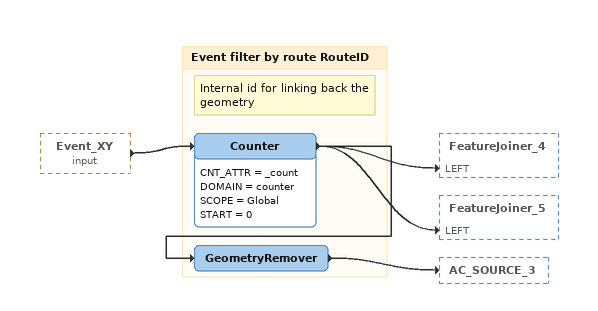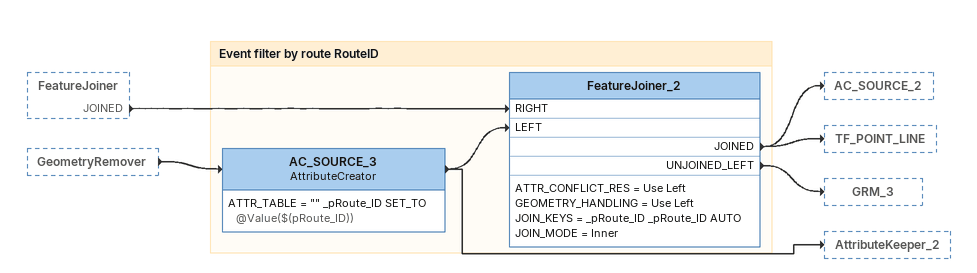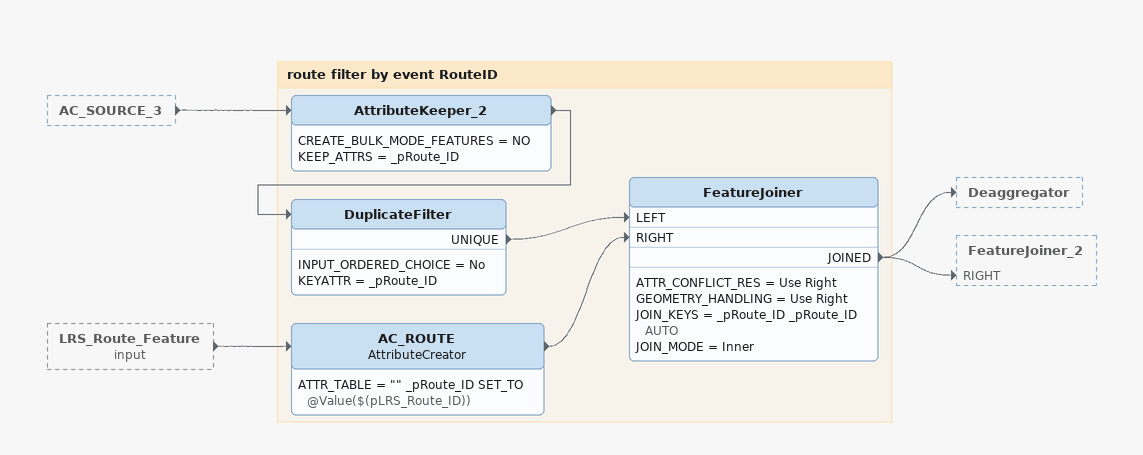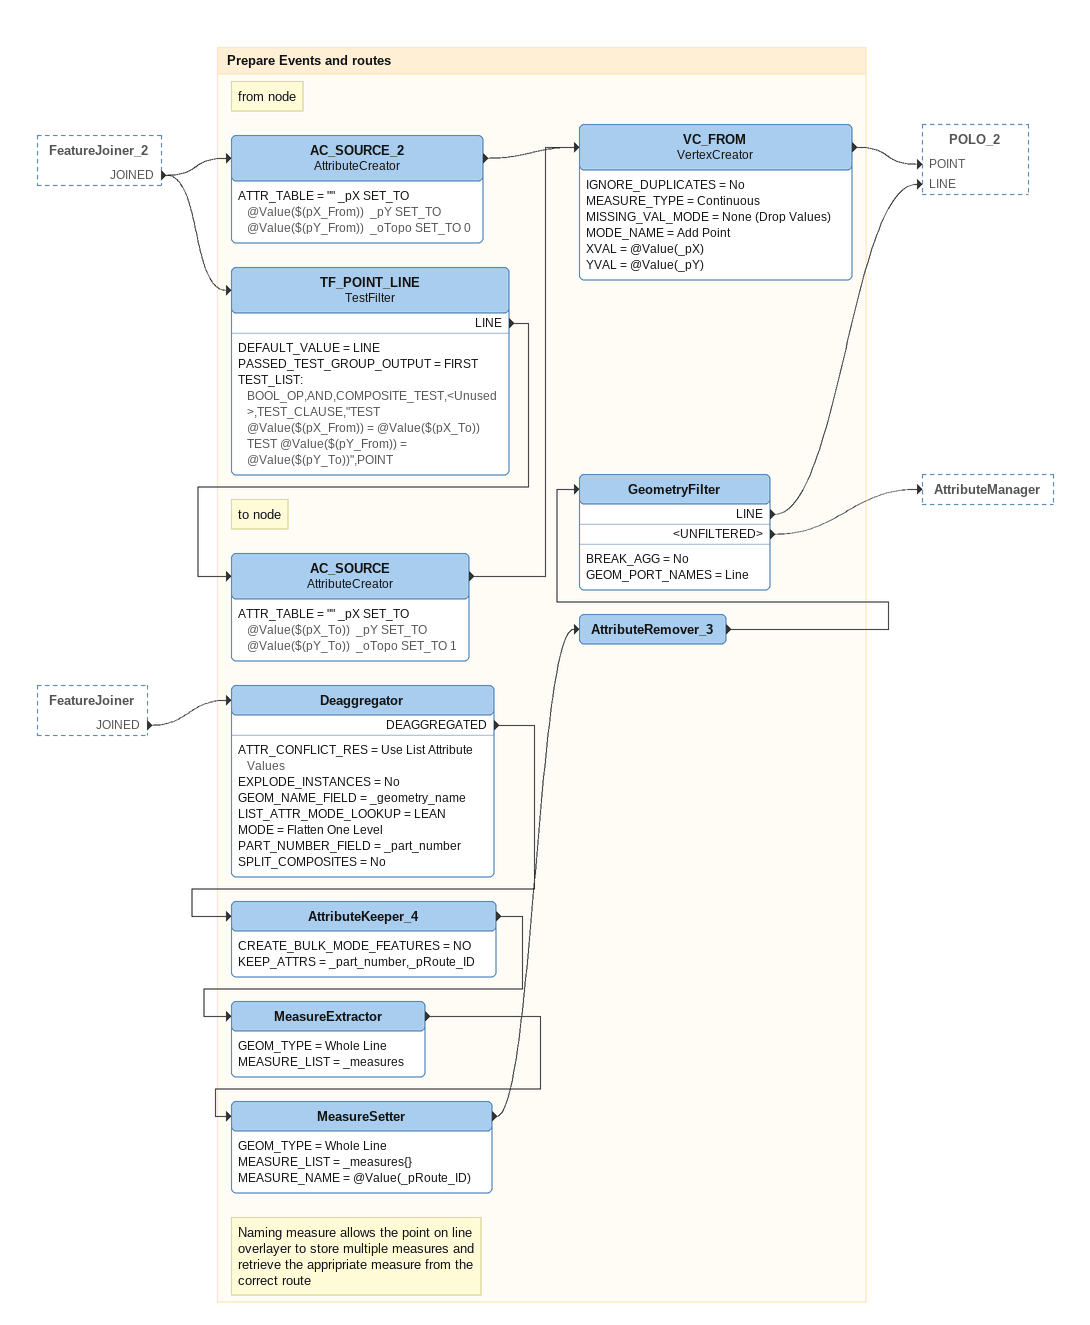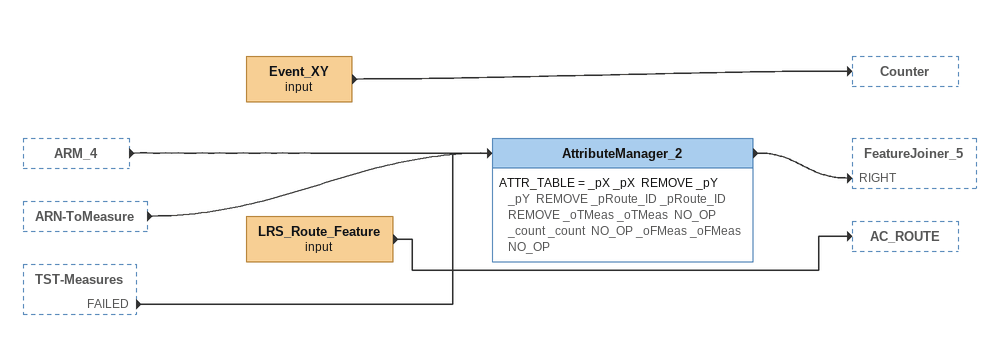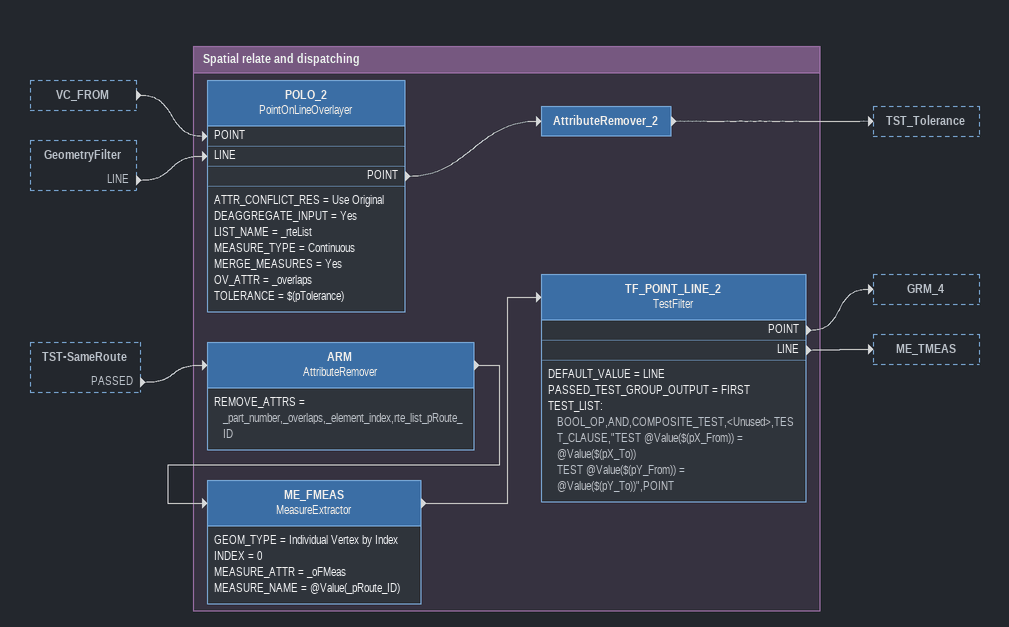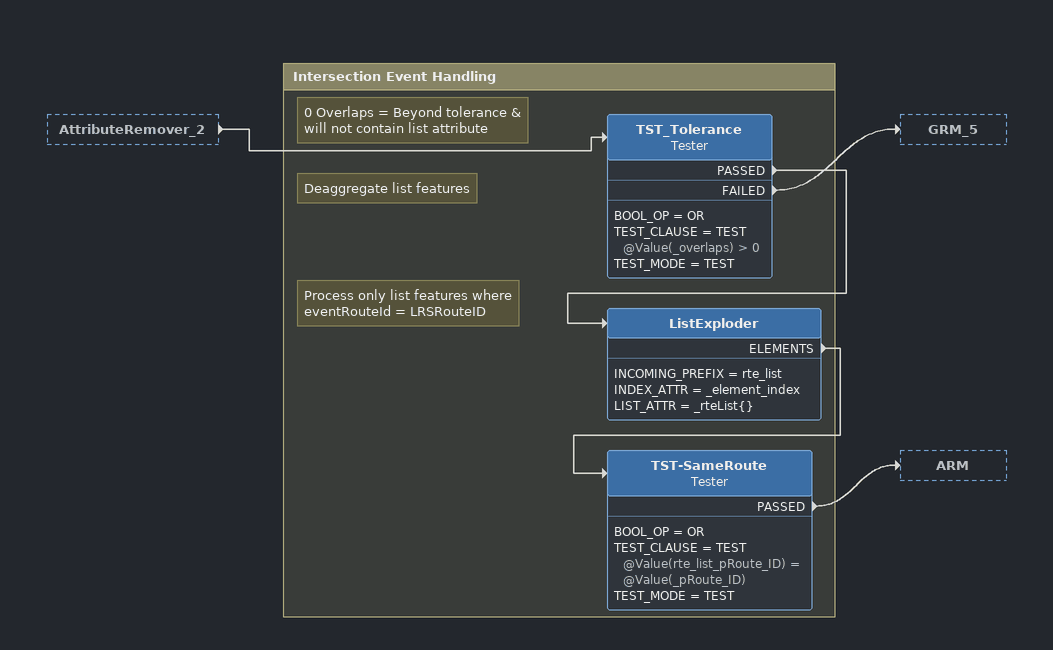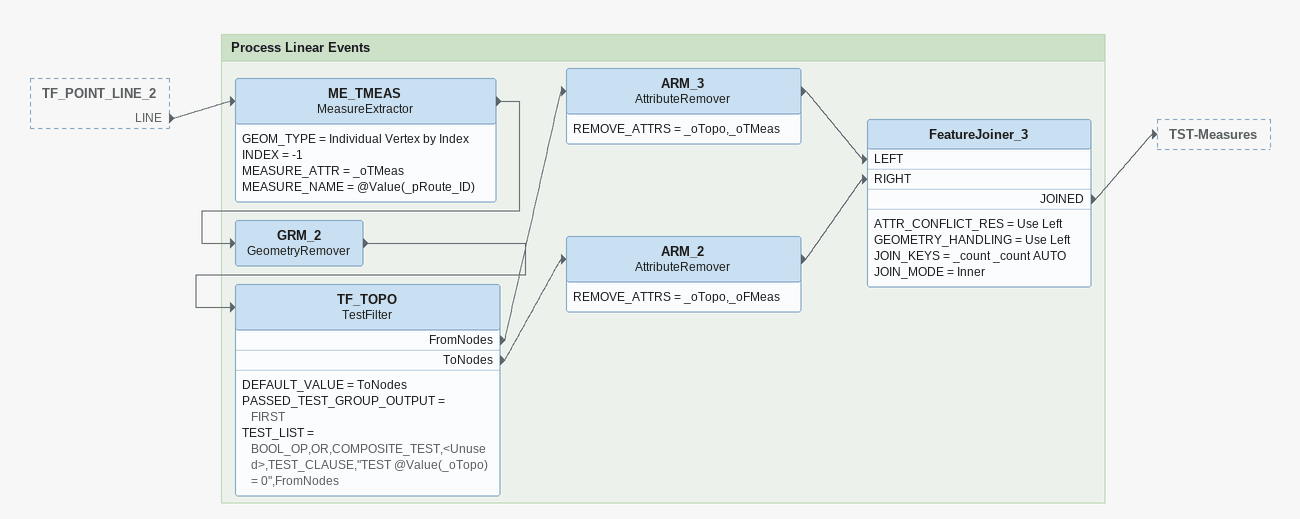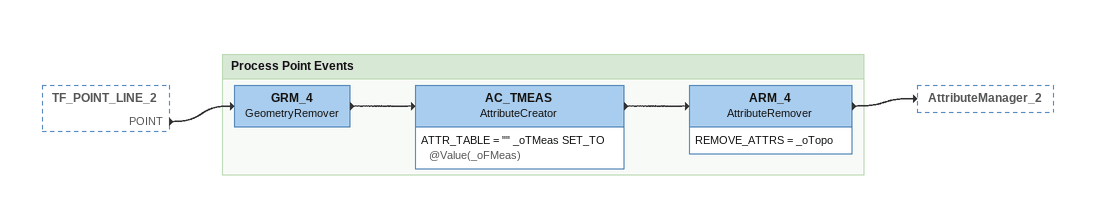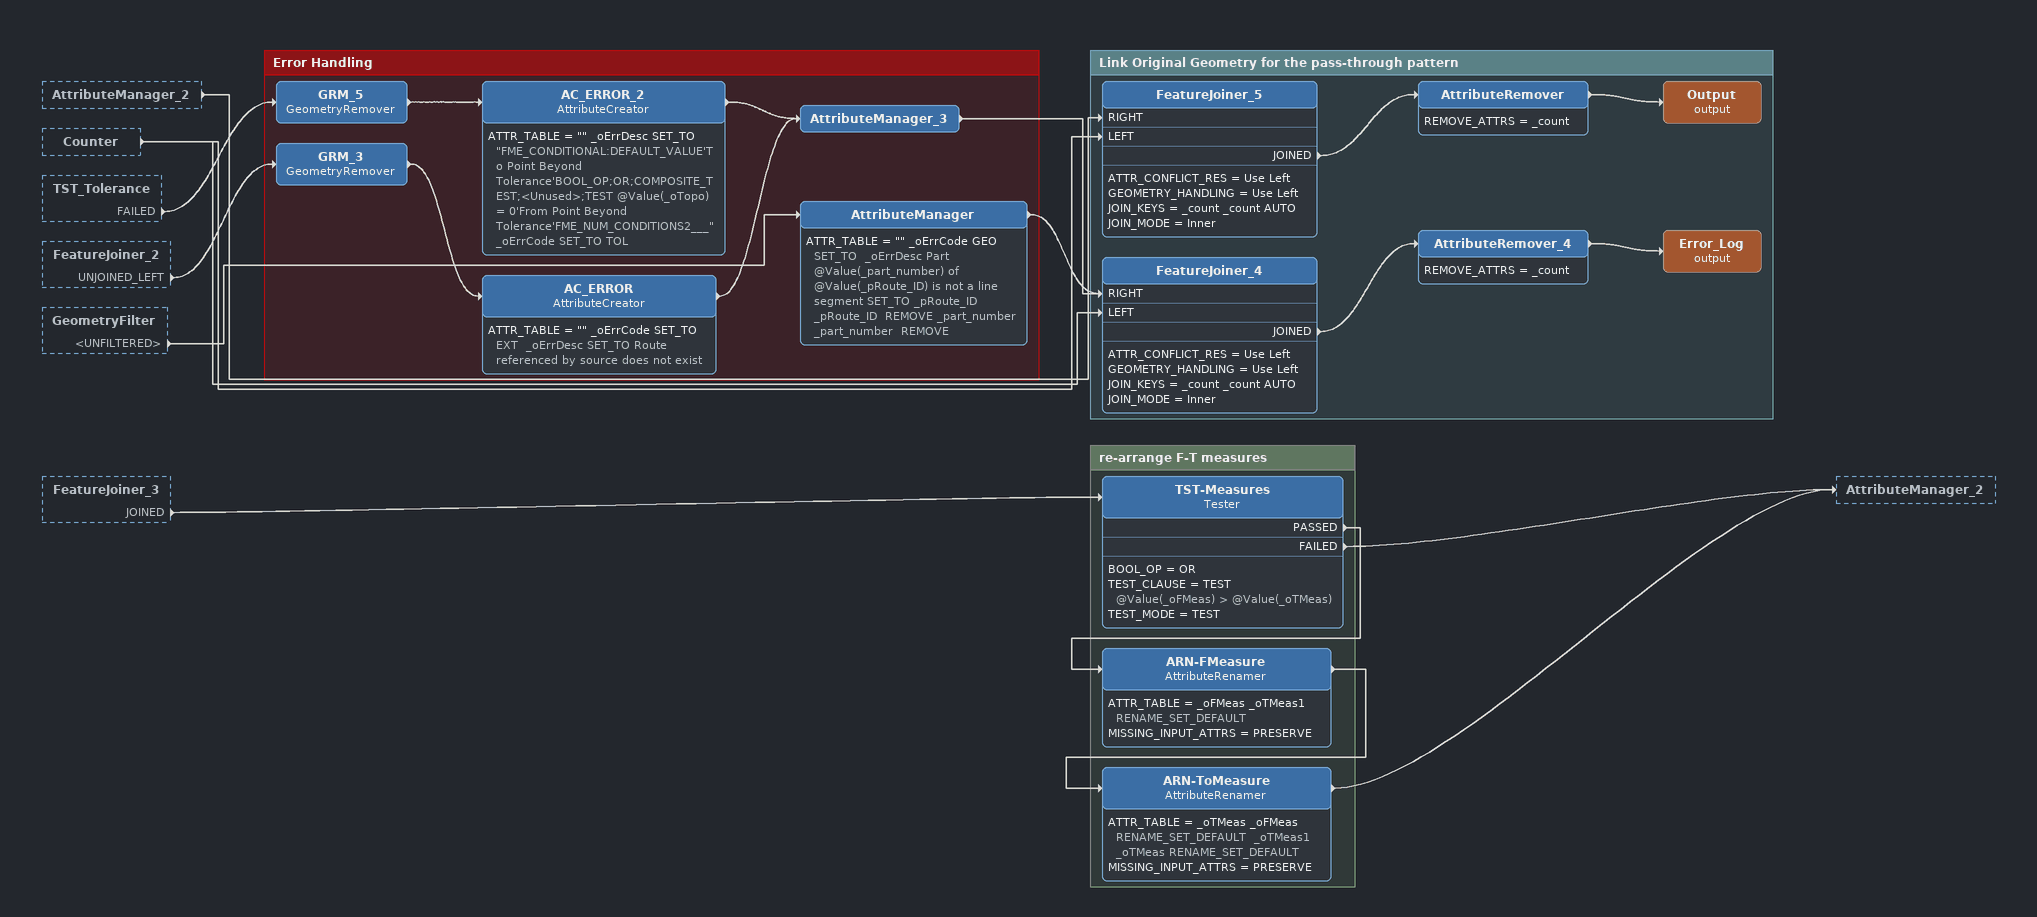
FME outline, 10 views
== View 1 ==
Event_XY (input) [outside]
    -> Counter

Bookmark: Event filter by route RouteID
Note: Internal id for linking back the geometry
Counter
    CNT_ATTR = _count
    DOMAIN = counter
    SCOPE = Global
    START = 0
    -> GeometryRemover
    -> FeatureJoiner_4 [LEFT]
    -> FeatureJoiner_5 [LEFT]
GeometryRemover
    -> AC_SOURCE_3

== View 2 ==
FeatureJoiner [outside]
    JOINED -> FeatureJoiner_2 [RIGHT]
GeometryRemover [outside]
    -> AC_SOURCE_3

Bookmark: Event filter by route RouteID
AC_SOURCE_3: AttributeCreator
    ATTR_TABLE = "" _pRoute_ID SET_TO @Value($(pRoute_ID))
    -> AttributeKeeper_2
    -> FeatureJoiner_2 [LEFT]
FeatureJoiner_2
    ATTR_CONFLICT_RES = Use Left
    GEOMETRY_HANDLING = Use Left
    JOIN_KEYS = _pRoute_ID _pRoute_ID AUTO
    JOIN_MODE = Inner
    JOINED -> AC_SOURCE_2
    JOINED -> TF_POINT_LINE
    UNJOINED_LEFT -> GRM_3

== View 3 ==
AC_SOURCE_3 [outside]
    -> AttributeKeeper_2
LRS_Route_Feature (input) [outside]
    -> AC_ROUTE

Bookmark: route filter by event RouteID
AttributeKeeper_2
    CREATE_BULK_MODE_FEATURES = NO
    KEEP_ATTRS = _pRoute_ID
    -> DuplicateFilter
DuplicateFilter
    INPUT_ORDERED_CHOICE = No
    KEYATTR = _pRoute_ID
    UNIQUE -> FeatureJoiner [LEFT]
AC_ROUTE: AttributeCreator
    ATTR_TABLE = "" _pRoute_ID SET_TO @Value($(pLRS_Route_ID))
    -> FeatureJoiner [RIGHT]
FeatureJoiner
    ATTR_CONFLICT_RES = Use Right
    GEOMETRY_HANDLING = Use Right
    JOIN_KEYS = _pRoute_ID _pRoute_ID AUTO
    JOIN_MODE = Inner
    JOINED -> Deaggregator
    JOINED -> FeatureJoiner_2 [RIGHT]

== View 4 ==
FeatureJoiner_2 [outside]
    JOINED -> AC_SOURCE_2
    JOINED -> TF_POINT_LINE
FeatureJoiner [outside]
    JOINED -> Deaggregator

Bookmark: Prepare Events and routes
Note: from node
AC_SOURCE_2: AttributeCreator
    ATTR_TABLE = "" _pX SET_TO @Value($(pX_From))  _pY SET_TO @Value($(pY_From))  _oTopo SET_TO 0
    -> VC_FROM
TF_POINT_LINE: TestFilter
    DEFAULT_VALUE = LINE
    PASSED_TEST_GROUP_OUTPUT = FIRST
    TEST_LIST:
      BOOL_OP,AND,COMPOSITE_TEST,<Unused>,TEST_CLAUSE,"TEST @Value($(pX_From)) = @Value($(pX_To))
      TEST @Value($(pY_From)) = @Value($(pY_To))",POINT
    LINE -> AC_SOURCE
Note: to node
AC_SOURCE: AttributeCreator
    ATTR_TABLE = "" _pX SET_TO @Value($(pX_To))  _pY SET_TO @Value($(pY_To))  _oTopo SET_TO 1
    -> VC_FROM
VC_FROM: VertexCreator
    IGNORE_DUPLICATES = No
    MEASURE_TYPE = Continuous
    MISSING_VAL_MODE = None (Drop Values)
    MODE_NAME = Add Point
    XVAL = @Value(_pX)
    YVAL = @Value(_pY)
    -> POLO_2 [POINT]
Deaggregator
    ATTR_CONFLICT_RES = Use List Attribute Values
    EXPLODE_INSTANCES = No
    GEOM_NAME_FIELD = _geometry_name
    LIST_ATTR_MODE_LOOKUP = LEAN
    MODE = Flatten One Level
    PART_NUMBER_FIELD = _part_number
    SPLIT_COMPOSITES = No
    DEAGGREGATED -> AttributeKeeper_4
AttributeKeeper_4
    CREATE_BULK_MODE_FEATURES = NO
    KEEP_ATTRS = _part_number,_pRoute_ID
    -> MeasureExtractor
MeasureExtractor
    GEOM_TYPE = Whole Line
    MEASURE_LIST = _measures
    -> MeasureSetter
Note: Naming measure allows the point on line overlayer to store multiple measures and retrieve the appripriate measure from the correct route
MeasureSetter
    GEOM_TYPE = Whole Line
    MEASURE_LIST = _measures{}
    MEASURE_NAME = @Value(_pRoute_ID)
    -> AttributeRemover_3
AttributeRemover_3
    -> GeometryFilter
GeometryFilter
    BREAK_AGG = No
    GEOM_PORT_NAMES = Line
    LINE -> POLO_2 [LINE]
    <UNFILTERED> -> AttributeManager

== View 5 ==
ARM_4 [outside]
    -> AttributeManager_2
ARN-ToMeasure [outside]
    -> AttributeManager_2
TST-Measures [outside]
    FAILED -> AttributeManager_2
Event_XY (input)
    -> Counter
LRS_Route_Feature (input)
    -> AC_ROUTE
AttributeManager_2
    ATTR_TABLE = _pX _pX  REMOVE _pY _pY  REMOVE _pRoute_ID _pRoute_ID  REMOVE _oTMeas _oTMeas  NO_OP _count _count  NO_OP _oFMeas _oFMeas  NO_OP
    -> FeatureJoiner_5 [RIGHT]

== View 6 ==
VC_FROM [outside]
    -> POLO_2 [POINT]
GeometryFilter [outside]
    LINE -> POLO_2 [LINE]
TST-SameRoute [outside]
    PASSED -> ARM

Bookmark: Spatial relate and dispatching
POLO_2: PointOnLineOverlayer
    ATTR_CONFLICT_RES = Use Original
    DEAGGREGATE_INPUT = Yes
    LIST_NAME = _rteList
    MEASURE_TYPE = Continuous
    MERGE_MEASURES = Yes
    OV_ATTR = _overlaps
    TOLERANCE = $(pTolerance)
    POINT -> AttributeRemover_2
AttributeRemover_2
    -> TST_Tolerance
ARM: AttributeRemover
    REMOVE_ATTRS = _part_number,_overlaps,_element_index,rte_list_pRoute_ID
    -> ME_FMEAS
ME_FMEAS: MeasureExtractor
    GEOM_TYPE = Individual Vertex by Index
    INDEX = 0
    MEASURE_ATTR = _oFMeas
    MEASURE_NAME = @Value(_pRoute_ID)
    -> TF_POINT_LINE_2
TF_POINT_LINE_2: TestFilter
    DEFAULT_VALUE = LINE
    PASSED_TEST_GROUP_OUTPUT = FIRST
    TEST_LIST:
      BOOL_OP,AND,COMPOSITE_TEST,<Unused>,TEST_CLAUSE,"TEST @Value($(pX_From)) = @Value($(pX_To))
      TEST @Value($(pY_From)) = @Value($(pY_To))",POINT
    POINT -> GRM_4
    LINE -> ME_TMEAS

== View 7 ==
AttributeRemover_2 [outside]
    -> TST_Tolerance

Bookmark: Intersection Event Handling
Note: 0 Overlaps = Beyond tolerance & will not contain list attribute
TST_Tolerance: Tester
    BOOL_OP = OR
    TEST_CLAUSE = TEST @Value(_overlaps) > 0
    TEST_MODE = TEST
    PASSED -> ListExploder
    FAILED -> GRM_5
Note: Deaggregate list features
ListExploder
    INCOMING_PREFIX = rte_list
    INDEX_ATTR = _element_index
    LIST_ATTR = _rteList{}
    ELEMENTS -> TST-SameRoute
Note: Process only list features where eventRouteId = LRSRouteID
TST-SameRoute: Tester
    BOOL_OP = OR
    TEST_CLAUSE = TEST @Value(rte_list_pRoute_ID) = @Value(_pRoute_ID)
    TEST_MODE = TEST
    PASSED -> ARM

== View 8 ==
TF_POINT_LINE_2 [outside]
    LINE -> ME_TMEAS

Bookmark: Process Linear Events
ME_TMEAS: MeasureExtractor
    GEOM_TYPE = Individual Vertex by Index
    INDEX = -1
    MEASURE_ATTR = _oTMeas
    MEASURE_NAME = @Value(_pRoute_ID)
    -> GRM_2
GRM_2: GeometryRemover
    -> TF_TOPO
TF_TOPO: TestFilter
    DEFAULT_VALUE = ToNodes
    PASSED_TEST_GROUP_OUTPUT = FIRST
    TEST_LIST = BOOL_OP,OR,COMPOSITE_TEST,<Unused>,TEST_CLAUSE,"TEST @Value(_oTopo) = 0",FromNodes
    FromNodes -> ARM_3
    ToNodes -> ARM_2
ARM_3: AttributeRemover
    REMOVE_ATTRS = _oTopo,_oTMeas
    -> FeatureJoiner_3 [LEFT]
ARM_2: AttributeRemover
    REMOVE_ATTRS = _oTopo,_oFMeas
    -> FeatureJoiner_3 [RIGHT]
FeatureJoiner_3
    ATTR_CONFLICT_RES = Use Left
    GEOMETRY_HANDLING = Use Left
    JOIN_KEYS = _count _count AUTO
    JOIN_MODE = Inner
    JOINED -> TST-Measures

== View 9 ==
TF_POINT_LINE_2 [outside]
    POINT -> GRM_4

Bookmark: Process Point Events
GRM_4: GeometryRemover
    -> AC_TMEAS
AC_TMEAS: AttributeCreator
    ATTR_TABLE = "" _oTMeas SET_TO @Value(_oFMeas)
    -> ARM_4
ARM_4: AttributeRemover
    REMOVE_ATTRS = _oTopo
    -> AttributeManager_2

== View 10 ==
AttributeManager_2 [outside]
    -> FeatureJoiner_5 [RIGHT]
Counter [outside]
    -> FeatureJoiner_4 [LEFT]
    -> FeatureJoiner_5 [LEFT]
TST_Tolerance [outside]
    FAILED -> GRM_5
FeatureJoiner_2 [outside]
    UNJOINED_LEFT -> GRM_3
GeometryFilter [outside]
    <UNFILTERED> -> AttributeManager
FeatureJoiner_3 [outside]
    JOINED -> TST-Measures

Bookmark: Error Handling
GRM_3: GeometryRemover
    -> AC_ERROR
AC_ERROR: AttributeCreator
    ATTR_TABLE = "" _oErrCode SET_TO EXT  _oErrDesc SET_TO Route referenced by source does not exist
    -> AttributeManager_3
GRM_5: GeometryRemover
    -> AC_ERROR_2
AC_ERROR_2: AttributeCreator
    ATTR_TABLE = "" _oErrDesc SET_TO "FME_CONDITIONAL:DEFAULT_VALUE'To Point Beyond Tolerance'BOOL_OP;OR;COMPOSITE_TEST;<Unused>;TEST @Value(_oTopo) = 0'From Point Beyond Tolerance'FME_NUM_CONDITIONS2___"  _oErrCode SET_TO TOL
    -> AttributeManager_3
AttributeManager_3
    -> FeatureJoiner_4 [RIGHT]
AttributeManager
    ATTR_TABLE = "" _oErrCode GEO SET_TO  _oErrDesc Part @Value(_part_number) of @Value(_pRoute_ID) is not a line segment SET_TO _pRoute_ID _pRoute_ID  REMOVE _part_number _part_number  REMOVE
    -> FeatureJoiner_4 [RIGHT]

Bookmark: re-arrange F-T measures
TST-Measures: Tester
    BOOL_OP = OR
    TEST_CLAUSE = TEST @Value(_oFMeas) > @Value(_oTMeas)
    TEST_MODE = TEST
    PASSED -> ARN-FMeasure
    FAILED -> AttributeManager_2
ARN-FMeasure: AttributeRenamer
    ATTR_TABLE = _oFMeas _oTMeas1 RENAME_SET_DEFAULT
    MISSING_INPUT_ATTRS = PRESERVE
    -> ARN-ToMeasure
ARN-ToMeasure: AttributeRenamer
    ATTR_TABLE = _oTMeas _oFMeas RENAME_SET_DEFAULT  _oTMeas1 _oTMeas RENAME_SET_DEFAULT
    MISSING_INPUT_ATTRS = PRESERVE
    -> AttributeManager_2

Bookmark: Link Original Geometry for the pass-through pattern
FeatureJoiner_5
    ATTR_CONFLICT_RES = Use Left
    GEOMETRY_HANDLING = Use Left
    JOIN_KEYS = _count _count AUTO
    JOIN_MODE = Inner
    JOINED -> AttributeRemover
AttributeRemover
    REMOVE_ATTRS = _count
    -> Output (output)
Output (output)
FeatureJoiner_4
    ATTR_CONFLICT_RES = Use Left
    GEOMETRY_HANDLING = Use Left
    JOIN_KEYS = _count _count AUTO
    JOIN_MODE = Inner
    JOINED -> AttributeRemover_4
AttributeRemover_4
    REMOVE_ATTRS = _count
    -> Error_Log (output)
Error_Log (output)
